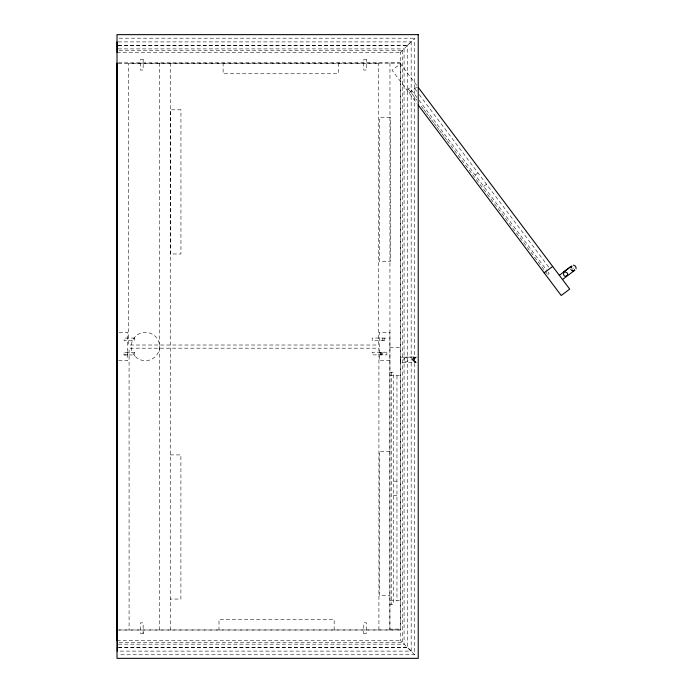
<?xml version="1.0" encoding="UTF-8"?>
<svg xmlns="http://www.w3.org/2000/svg" width="693" height="693" viewBox="0 0 693 693"><rect width="100%" height="100%" fill="white"/><g stroke="black" fill="none" stroke-linecap="round" stroke-linejoin="round"><path stroke-width="0.52" stroke-dasharray="3.46 2.6" d="M413.686 357.839C410.039 359.797 417.446 364.353 414.206 361.365C412.17 359.572 417.065 355.292 413.444 358.125C410.559 360.438 417.645 364.388 414.05 361.044C413.608 359.84 413.764 358.359 414.674 357.415C416.276 356.375 412.404 358.558 414.301 357.415M400.355 52.451L414.726 38.228L414.726 654.764L119.161 654.764M406.938 90.038L409.771 87.916L416.9 97.41M409.061 92.871L417.567 86.495L400.545 63.817L392.039 70.201L416.857 103.257M475.199 175.052L478.031 172.929M483.705 186.391L486.547 184.26M547.721 274.593L549.133 273.536L547.842 271.803M405.881 357.06C398.648 363.504 413.115 363.504 405.881 357.06L416.51 357.06C413.608 357.19 413.608 362.24 416.51 362.37L400.242 362.404L400.242 357.129L415.601 357.129L415.601 362.404M119.17 38.193L414.691 38.193M118.182 41.909L410.949 41.909M118.243 45.366L407.441 45.366M118.174 45.452L407.406 45.452M118.243 48.908L403.898 48.908M119.161 50.52L402.373 50.52M117.03 52.33L400.537 52.365M400.537 63.002L117.065 63.037L400.597 62.95L400.597 629.954L117.039 629.963M119.17 332.337L127.677 332.337L127.677 360.681L117.048 360.681M389.873 347.384L400.502 347.384M127.677 354.929L124.134 354.929L124.134 352.269M389.882 360.646L379.253 360.646L379.253 332.293L389.882 332.293L389.873 629.114L400.502 629.114M413.66 361.59L414.275 362.015M389.873 372.193L393.416 372.193L393.416 604.313L389.873 604.313M389.873 375.736L400.502 375.736M389.986 451.264L379.348 451.264L379.348 595.426L389.986 595.426M170.279 454.903L180.908 454.903L180.908 599.064L170.279 599.064M393.416 481.167L396.959 481.167M393.416 495.339L396.959 495.339M389.873 600.762L400.502 600.762M117.065 630.032L400.537 629.998M143.174 633.506L140.506 633.506L140.506 622.868L143.156 622.868L143.156 633.506L143.174 629.963M363.773 633.428L366.432 633.506L366.432 622.79L363.773 622.79L363.773 633.506M116.996 640.583L400.615 640.635M119.161 642.437L402.373 642.437M118.503 644.178L404.158 644.178M118.399 647.565L407.631 647.565L411.174 651.108L118.399 651.108M118.503 647.721L407.709 647.721M571.777 270.539L570.582 269.213M571.76 270.495L570.772 269.534M414.726 654.764L400.519 640.583L400.528 52.33M572.591 269.43L571.768 268.33M572.964 267.888L573.414 268.477M414.735 88.617L416.666 91.199M419.256 94.638L549.844 268.572M419.005 100.208L547.193 270.946M408.35 88.981L416.779 100.199M421.318 106.246L423.258 108.836M423.908 109.693L425.857 112.283M426.507 113.15L428.447 115.74M429.097 116.606L431.037 119.196M431.687 120.054L433.636 122.644M434.277 123.51L436.226 126.1M436.876 126.966L438.816 129.556M439.466 130.414L441.415 133.004M442.056 133.87L444.005 136.46M444.655 137.327L446.595 139.917M447.245 140.774L544.481 270.279M545.122 271.145L547.072 273.735M411.174 651.108L411.174 41.701L407.631 45.253L407.614 647.695M404.071 48.805L404.071 644.152M402.321 50.632L402.321 642.359M396.959 375.736L396.959 600.762M391.64 372.193L391.64 604.313M389.96 62.95L389.916 630.032M384.113 338.054L384.113 340.713M382.796 338.054L382.796 340.713M382.813 352.226L382.796 354.885M381.237 352.226L381.237 354.885M380.951 352.226L380.951 354.885M380.752 352.226L380.752 354.885M378.915 629.911L378.915 348.181L129.08 348.181L129.08 629.911M338.279 63.132L338.279 73.761L223.129 73.761L223.129 63.132M334.147 630.032L334.147 619.403L218.997 619.403L218.997 630.032M170.279 63.046L170.279 630.032M159.65 63.046L159.65 630.032M127.503 352.287L127.503 354.946M143.165 59.451L140.514 59.407L140.514 70.036L143.165 70.036L143.165 59.407M366.424 59.407L363.764 59.451L363.773 70.036L366.424 70.036L366.424 59.407M378.291 63.297L128.465 63.297L128.465 345.019L378.291 345.019L378.291 63.297M180.942 109.832L170.313 109.832L170.313 253.993L180.942 253.993L180.942 109.832M390.263 117.55L379.634 117.55L379.634 261.711L390.263 261.711L390.263 117.55M134.763 338.089L124.134 338.089L124.134 340.748L134.763 340.748L134.763 338.089M385.057 338.054L372.167 338.054L372.167 340.713L385.057 340.713L385.057 338.054M134.589 352.287L123.952 352.287L123.952 354.946L134.589 354.946L134.589 352.287M386.876 352.226L372.176 352.226L372.176 354.885L386.876 354.885L386.876 352.226M135.369 356.557A14.172 14.172 0 0 0 159.087 350.208A14.172 14.172 0 0 0 141.727 332.839A14.172 14.172 0 0 0 135.369 356.557"/><path stroke-width="1.04" d="M571.023 267.151L571.283 266.311L559.32 275.294M571.032 267.186L571.283 266.311M570.564 267.741C571.872 264.527 570.183 268.719 570.737 267.082M576.152 268.771L575.658 266.268L573.388 265.09M563.79 271.855C561.876 281.349 573.449 272.67 563.79 271.855L570.105 267.108M544.178 272.825L552.676 266.441M562.491 279.513L574.757 270.27L572.739 270.807L574.688 270.313L574.445 269.854M572.756 270.79L573.475 270.781M117.048 63.037L117.039 640.592M571.604 266.069L571.933 266.51M418.217 87.353L569.698 289.111L561.2 295.495L418.156 104.989M117.42 640.635L117.42 647.721M117.316 647.565L117.316 651.108M117.1 41.909L117.16 52.451M418.226 34.65L117.004 34.65L117.004 658.35L418.226 658.35L418.226 34.65"/></g></svg>
